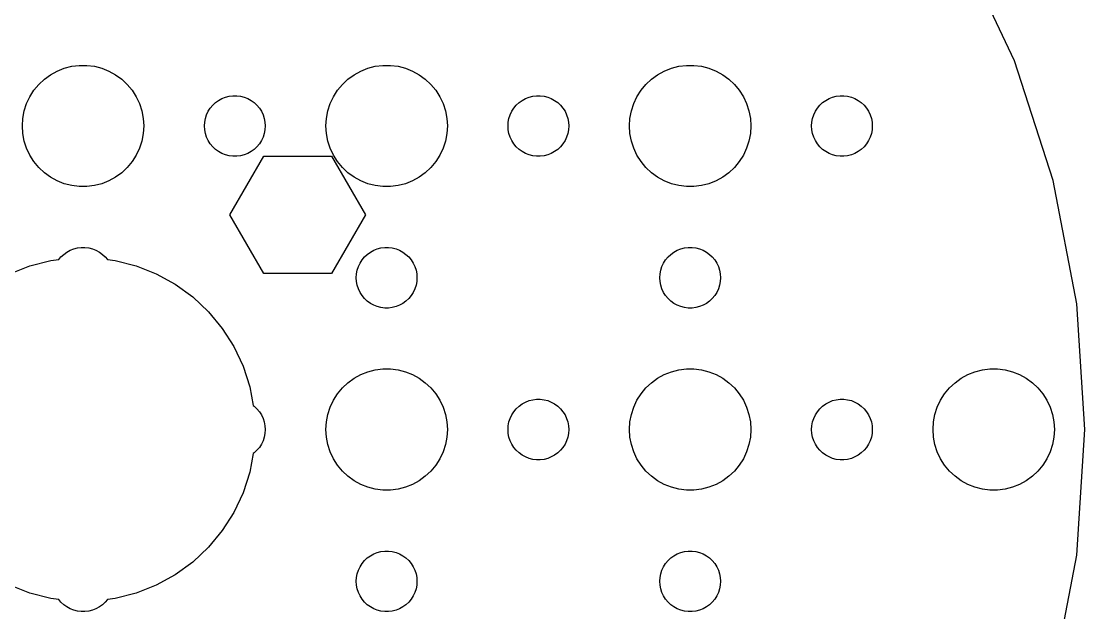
# Model space of a CAD drawing. Header units: metres. Extents: x -52 to 52, y -49 to 489.
# Drawn here: x -3.1 to 49.5, y 100.9 to 130.2 of the extents above; entities that cross this region are included whole.
import ezdxf

# ---------------------------------------------------------------- set-up
doc = ezdxf.new("R2010")
doc.units = ezdxf.units.M

msp = doc.modelspace()

# ---------------------------------------------------------------- linework, layer by layer
for p, q in [((46.0209, 128.221), (43.3743, 133.845)), ((-1.60747, 127.533), (-1.27733, 127.714)), ((-1.27733, 127.714), (-0.927048, 127.853)), ((-0.927048, 127.853), (-0.562134, 127.947)), ((-0.562134, 127.947), (-0.18837, 127.994)), ((-0.18837, 127.994), (0.18837, 127.994)), ((0.18837, 127.994), (0.562134, 127.947)), ((0.562134, 127.947), (0.927048, 127.853)), ((0.927048, 127.853), (1.27733, 127.714)), ((1.27733, 127.714), (1.60747, 127.533)), ((13.3925, 127.533), (13.7227, 127.714)), ((13.7227, 127.714), (14.0729, 127.853)), ((14.0729, 127.853), (14.4379, 127.947)), ((14.4379, 127.947), (14.8116, 127.994)), ((14.8116, 127.994), (15.1884, 127.994)), ((15.1884, 127.994), (15.5621, 127.947)), ((15.5621, 127.947), (15.927, 127.853)), ((15.927, 127.853), (16.2773, 127.714)), ((16.2773, 127.714), (16.6075, 127.533)), ((28.3925, 127.533), (28.7227, 127.714)), ((28.7227, 127.714), (29.0729, 127.853)), ((29.0729, 127.853), (29.4379, 127.947)), ((29.4379, 127.947), (29.8116, 127.994)), ((29.8116, 127.994), (30.1884, 127.994)), ((30.1884, 127.994), (30.5621, 127.947)), ((30.5621, 127.947), (30.927, 127.853)), ((30.927, 127.853), (31.2773, 127.714)), ((31.2773, 127.714), (31.6075, 127.533)), ((47.9417, 122.309), (46.0209, 128.221)), ((-2.1869, 127.054), (-1.91226, 127.312)), ((-1.91226, 127.312), (-1.60747, 127.533)), ((1.60747, 127.533), (1.91226, 127.312)), ((1.91226, 127.312), (2.1869, 127.054)), ((12.8131, 127.054), (13.0877, 127.312)), ((13.0877, 127.312), (13.3925, 127.533)), ((16.6075, 127.533), (16.9123, 127.312)), ((16.9123, 127.312), (17.1869, 127.054)), ((27.8131, 127.054), (28.0877, 127.312)), ((28.0877, 127.312), (28.3925, 127.533)), ((31.6075, 127.533), (31.9123, 127.312)), ((31.9123, 127.312), (32.1869, 127.054)), ((-2.62891, 126.445), (-2.42705, 126.763)), ((-2.42705, 126.763), (-2.1869, 127.054)), ((2.1869, 127.054), (2.42705, 126.763)), ((2.42705, 126.763), (2.62891, 126.445)), ((12.3711, 126.445), (12.5729, 126.763)), ((12.5729, 126.763), (12.8131, 127.054)), ((17.1869, 127.054), (17.427, 126.763)), ((17.427, 126.763), (17.6289, 126.445)), ((27.3711, 126.445), (27.5729, 126.763)), ((27.5729, 126.763), (27.8131, 127.054)), ((32.1869, 127.054), (32.427, 126.763)), ((32.427, 126.763), (32.6289, 126.445)), ((-2.78932, 126.104), (-2.62891, 126.445)), ((2.62891, 126.445), (2.78932, 126.104)), ((6.40654, 126.027), (6.54385, 126.156)), ((6.54385, 126.156), (6.69626, 126.266)), ((6.69626, 126.266), (6.86133, 126.357)), ((6.86133, 126.357), (7.03647, 126.427)), ((7.03647, 126.427), (7.21892, 126.473)), ((7.21892, 126.473), (7.40581, 126.497)), ((7.40581, 126.497), (7.59418, 126.497)), ((7.59418, 126.497), (7.78107, 126.473)), ((7.78107, 126.473), (7.96352, 126.427)), ((7.96352, 126.427), (8.13866, 126.357)), ((8.13866, 126.357), (8.30373, 126.266)), ((8.30373, 126.266), (8.45613, 126.156)), ((8.45613, 126.156), (8.59344, 126.027)), ((12.2107, 126.104), (12.3711, 126.445)), ((17.6289, 126.445), (17.7893, 126.104)), ((21.4065, 126.027), (21.5439, 126.156)), ((21.5439, 126.156), (21.6963, 126.266)), ((21.6963, 126.266), (21.8613, 126.357)), ((21.8613, 126.357), (22.0365, 126.427)), ((22.0365, 126.427), (22.2189, 126.473)), ((22.2189, 126.473), (22.4058, 126.497)), ((22.4058, 126.497), (22.5942, 126.497)), ((22.5942, 126.497), (22.7811, 126.473)), ((22.7811, 126.473), (22.9635, 126.427)), ((22.9635, 126.427), (23.1387, 126.357)), ((23.1387, 126.357), (23.3037, 126.266)), ((23.3037, 126.266), (23.4561, 126.156)), ((23.4561, 126.156), (23.5934, 126.027)), ((27.2107, 126.104), (27.3711, 126.445)), ((32.6289, 126.445), (32.7893, 126.104)), ((36.4065, 126.027), (36.5439, 126.156)), ((36.5439, 126.156), (36.6963, 126.266)), ((36.6963, 126.266), (36.8613, 126.357)), ((36.8613, 126.357), (37.0365, 126.427)), ((37.0365, 126.427), (37.2189, 126.473)), ((37.2189, 126.473), (37.4058, 126.497)), ((37.4058, 126.497), (37.5942, 126.497)), ((37.5942, 126.497), (37.7811, 126.473)), ((37.7811, 126.473), (37.9635, 126.427)), ((37.9635, 126.427), (38.1387, 126.357)), ((38.1387, 126.357), (38.3037, 126.266)), ((38.3037, 126.266), (38.4561, 126.156)), ((38.4561, 126.156), (38.5934, 126.027)), ((-2.97633, 125.376), (-2.90575, 125.746)), ((-2.90575, 125.746), (-2.78932, 126.104)), ((2.78932, 126.104), (2.90575, 125.746)), ((2.90575, 125.746), (2.97633, 125.376)), ((6.10533, 125.552), (6.18553, 125.723)), ((6.18553, 125.723), (6.28647, 125.882)), ((6.28647, 125.882), (6.40654, 126.027)), ((8.59344, 126.027), (8.71352, 125.882)), ((8.71352, 125.882), (8.81445, 125.723)), ((8.81445, 125.723), (8.89465, 125.552)), ((12.0237, 125.376), (12.0942, 125.746)), ((12.0942, 125.746), (12.2107, 126.104)), ((17.7893, 126.104), (17.9057, 125.746)), ((17.9057, 125.746), (17.9763, 125.376)), ((21.1053, 125.552), (21.1855, 125.723)), ((21.1855, 125.723), (21.2865, 125.882)), ((21.2865, 125.882), (21.4065, 126.027)), ((23.5934, 126.027), (23.7135, 125.882)), ((23.7135, 125.882), (23.8145, 125.723)), ((23.8145, 125.723), (23.8947, 125.552)), ((27.0237, 125.376), (27.0942, 125.746)), ((27.0942, 125.746), (27.2107, 126.104)), ((32.7893, 126.104), (32.9057, 125.746)), ((32.9057, 125.746), (32.9763, 125.376)), ((36.1053, 125.552), (36.1855, 125.723)), ((36.1855, 125.723), (36.2865, 125.882)), ((36.2865, 125.882), (36.4065, 126.027)), ((38.5934, 126.027), (38.7135, 125.882)), ((38.7135, 125.882), (38.8145, 125.723)), ((38.8145, 125.723), (38.8947, 125.552)), ((-3, 125), (-2.97633, 125.376)), ((2.97633, 125.376), (3, 125)), ((6, 125), (6.01183, 125.188)), ((6.01183, 125.188), (6.04712, 125.373)), ((6.04712, 125.373), (6.10533, 125.552)), ((8.89465, 125.552), (8.95287, 125.373)), ((8.95287, 125.373), (8.98816, 125.188)), ((8.98816, 125.188), (9, 125)), ((12, 125), (12.0237, 125.376)), ((17.9763, 125.376), (18, 125)), ((21, 125), (21.0118, 125.188)), ((21.0118, 125.188), (21.0471, 125.373)), ((21.0471, 125.373), (21.1053, 125.552)), ((23.8947, 125.552), (23.9529, 125.373)), ((23.9529, 125.373), (23.9882, 125.188)), ((23.9882, 125.188), (24, 125)), ((27, 125), (27.0237, 125.376)), ((32.9763, 125.376), (33, 125)), ((36, 125), (36.0118, 125.188)), ((36.0118, 125.188), (36.0471, 125.373)), ((36.0471, 125.373), (36.1053, 125.552)), ((38.8947, 125.552), (38.9529, 125.373)), ((38.9529, 125.373), (38.9882, 125.188)), ((38.9882, 125.188), (39, 125)), ((-2.97633, 124.624), (-3, 125)), ((-2.90575, 124.254), (-2.97633, 124.624)), ((2.97633, 124.624), (2.90575, 124.254)), ((3, 125), (2.97633, 124.624)), ((6.01183, 124.812), (6, 125)), ((6.04712, 124.627), (6.01183, 124.812)), ((6.10533, 124.448), (6.04712, 124.627)), ((8.95287, 124.627), (8.89465, 124.448)), ((8.98816, 124.812), (8.95287, 124.627)), ((9, 125), (8.98816, 124.812)), ((12.0237, 124.624), (12, 125)), ((12.0942, 124.254), (12.0237, 124.624)), ((17.9763, 124.624), (17.9057, 124.254)), ((18, 125), (17.9763, 124.624)), ((21.0118, 124.812), (21, 125)), ((21.0471, 124.627), (21.0118, 124.812)), ((21.1053, 124.448), (21.0471, 124.627)), ((23.9529, 124.627), (23.8947, 124.448)), ((23.9882, 124.812), (23.9529, 124.627)), ((24, 125), (23.9882, 124.812)), ((27.0237, 124.624), (27, 125)), ((27.0942, 124.254), (27.0237, 124.624)), ((32.9763, 124.624), (32.9057, 124.254)), ((33, 125), (32.9763, 124.624)), ((36.0118, 124.812), (36, 125)), ((36.0471, 124.627), (36.0118, 124.812)), ((36.1053, 124.448), (36.0471, 124.627)), ((38.9529, 124.627), (38.8947, 124.448)), ((38.9882, 124.812), (38.9529, 124.627)), ((39, 125), (38.9882, 124.812)), ((-2.78932, 123.896), (-2.90575, 124.254)), ((2.90575, 124.254), (2.78932, 123.896)), ((6.18553, 124.277), (6.10533, 124.448)), ((6.28647, 124.118), (6.18553, 124.277)), ((6.40654, 123.973), (6.28647, 124.118)), ((8.71352, 124.118), (8.59344, 123.973)), ((8.81445, 124.277), (8.71352, 124.118)), ((8.89465, 124.448), (8.81445, 124.277)), ((12.2107, 123.896), (12.0942, 124.254)), ((17.9057, 124.254), (17.7893, 123.896)), ((21.1855, 124.277), (21.1053, 124.448)), ((21.2865, 124.118), (21.1855, 124.277)), ((21.4065, 123.973), (21.2865, 124.118)), ((23.7135, 124.118), (23.5934, 123.973)), ((23.8145, 124.277), (23.7135, 124.118)), ((23.8947, 124.448), (23.8145, 124.277)), ((27.2107, 123.896), (27.0942, 124.254)), ((32.9057, 124.254), (32.7893, 123.896)), ((36.1855, 124.277), (36.1053, 124.448)), ((36.2865, 124.118), (36.1855, 124.277)), ((36.4065, 123.973), (36.2865, 124.118)), ((38.7135, 124.118), (38.5934, 123.973)), ((38.8145, 124.277), (38.7135, 124.118)), ((38.8947, 124.448), (38.8145, 124.277)), ((-2.62891, 123.555), (-2.78932, 123.896)), ((-2.42705, 123.237), (-2.62891, 123.555)), ((2.62891, 123.555), (2.42705, 123.237)), ((2.78932, 123.896), (2.62891, 123.555)), ((6.54385, 123.844), (6.40654, 123.973)), ((6.69626, 123.734), (6.54385, 123.844)), ((6.86133, 123.643), (6.69626, 123.734)), ((7.03647, 123.573), (6.86133, 123.643)), ((7.21892, 123.527), (7.03647, 123.573)), ((7.40581, 123.503), (7.21892, 123.527)), ((7.26039, 120.607), (8.93369, 123.505)), ((7.59418, 123.503), (7.40581, 123.503)), ((7.78107, 123.527), (7.59418, 123.503)), ((7.96352, 123.573), (7.78107, 123.527)), ((8.13866, 123.643), (7.96352, 123.573)), ((8.30373, 123.734), (8.13866, 123.643)), ((8.45613, 123.844), (8.30373, 123.734)), ((8.59344, 123.973), (8.45613, 123.844)), ((8.93369, 123.505), (12.2803, 123.505)), ((12.3711, 123.555), (12.2107, 123.896)), ((12.2803, 123.505), (13.9536, 120.607)), ((12.5729, 123.237), (12.3711, 123.555)), ((17.6289, 123.555), (17.427, 123.237)), ((17.7893, 123.896), (17.6289, 123.555)), ((21.5439, 123.844), (21.4065, 123.973)), ((21.6963, 123.734), (21.5439, 123.844)), ((21.8613, 123.643), (21.6963, 123.734)), ((22.0365, 123.573), (21.8613, 123.643)), ((22.2189, 123.527), (22.0365, 123.573)), ((22.4058, 123.503), (22.2189, 123.527)), ((22.5942, 123.503), (22.4058, 123.503)), ((22.7811, 123.527), (22.5942, 123.503)), ((22.9635, 123.573), (22.7811, 123.527)), ((23.1387, 123.643), (22.9635, 123.573)), ((23.3037, 123.734), (23.1387, 123.643)), ((23.4561, 123.844), (23.3037, 123.734)), ((23.5934, 123.973), (23.4561, 123.844)), ((27.3711, 123.555), (27.2107, 123.896)), ((27.5729, 123.237), (27.3711, 123.555)), ((32.6289, 123.555), (32.427, 123.237)), ((32.7893, 123.896), (32.6289, 123.555)), ((36.5439, 123.844), (36.4065, 123.973)), ((36.6963, 123.734), (36.5439, 123.844)), ((36.8613, 123.643), (36.6963, 123.734)), ((37.0365, 123.573), (36.8613, 123.643)), ((37.2189, 123.527), (37.0365, 123.573)), ((37.4058, 123.503), (37.2189, 123.527)), ((37.5942, 123.503), (37.4058, 123.503)), ((37.7811, 123.527), (37.5942, 123.503)), ((37.9635, 123.573), (37.7811, 123.527)), ((38.1387, 123.643), (37.9635, 123.573)), ((38.3037, 123.734), (38.1387, 123.643)), ((38.4561, 123.844), (38.3037, 123.734)), ((38.5934, 123.973), (38.4561, 123.844)), ((-2.1869, 122.946), (-2.42705, 123.237)), ((2.42705, 123.237), (2.1869, 122.946)), ((12.8131, 122.946), (12.5729, 123.237)), ((17.427, 123.237), (17.1869, 122.946)), ((27.8131, 122.946), (27.5729, 123.237)), ((32.427, 123.237), (32.1869, 122.946)), ((-1.91226, 122.688), (-2.1869, 122.946)), ((-1.60747, 122.467), (-1.91226, 122.688)), ((-1.27733, 122.286), (-1.60747, 122.467)), ((1.60747, 122.467), (1.27733, 122.286)), ((1.91226, 122.688), (1.60747, 122.467)), ((2.1869, 122.946), (1.91226, 122.688)), ((13.0877, 122.688), (12.8131, 122.946)), ((13.3925, 122.467), (13.0877, 122.688)), ((13.7227, 122.286), (13.3925, 122.467)), ((16.6075, 122.467), (16.2773, 122.286)), ((16.9123, 122.688), (16.6075, 122.467)), ((17.1869, 122.946), (16.9123, 122.688)), ((28.0877, 122.688), (27.8131, 122.946)), ((28.3925, 122.467), (28.0877, 122.688)), ((28.7227, 122.286), (28.3925, 122.467)), ((31.6075, 122.467), (31.2773, 122.286)), ((31.9123, 122.688), (31.6075, 122.467)), ((32.1869, 122.946), (31.9123, 122.688)), ((-0.927048, 122.147), (-1.27733, 122.286)), ((-0.562134, 122.053), (-0.927048, 122.147)), ((-0.18837, 122.006), (-0.562134, 122.053)), ((0.18837, 122.006), (-0.18837, 122.006)), ((0.562134, 122.053), (0.18837, 122.006)), ((0.927048, 122.147), (0.562134, 122.053)), ((1.27733, 122.286), (0.927048, 122.147)), ((14.0729, 122.147), (13.7227, 122.286)), ((14.4379, 122.053), (14.0729, 122.147)), ((14.8116, 122.006), (14.4379, 122.053)), ((15.1884, 122.006), (14.8116, 122.006)), ((15.5621, 122.053), (15.1884, 122.006)), ((15.927, 122.147), (15.5621, 122.053)), ((16.2773, 122.286), (15.927, 122.147)), ((29.0729, 122.147), (28.7227, 122.286)), ((29.4379, 122.053), (29.0729, 122.147)), ((29.8116, 122.006), (29.4379, 122.053)), ((30.1884, 122.006), (29.8116, 122.006)), ((30.5621, 122.053), (30.1884, 122.006)), ((30.927, 122.147), (30.5621, 122.053)), ((31.2773, 122.286), (30.927, 122.147)), ((49.1064, 116.204), (47.9417, 122.309)), ((8.9337, 117.709), (7.26039, 120.607)), ((13.9536, 120.607), (12.2803, 117.709)), ((-0.956131, 118.656), (-0.803726, 118.766)), ((-0.803726, 118.766), (-0.638657, 118.857)), ((-0.638657, 118.857), (-0.463516, 118.927)), ((-0.463516, 118.927), (-0.281067, 118.973)), ((-0.281067, 118.973), (-0.094177, 118.997)), ((-0.094177, 118.997), (0.094177, 118.997)), ((0.094177, 118.997), (0.281067, 118.973)), ((0.281067, 118.973), (0.463516, 118.927)), ((0.463516, 118.927), (0.638657, 118.857)), ((0.638657, 118.857), (0.803726, 118.766)), ((0.803726, 118.766), (0.956131, 118.656)), ((14.0439, 118.656), (14.1963, 118.766)), ((14.1963, 118.766), (14.3613, 118.857)), ((14.3613, 118.857), (14.5365, 118.927)), ((14.5365, 118.927), (14.7189, 118.973)), ((14.7189, 118.973), (14.9058, 118.997)), ((14.9058, 118.997), (15.0942, 118.997)), ((15.0942, 118.997), (15.2811, 118.973)), ((15.2811, 118.973), (15.4635, 118.927)), ((15.4635, 118.927), (15.6387, 118.857)), ((15.6387, 118.857), (15.8037, 118.766)), ((15.8037, 118.766), (15.9561, 118.656)), ((29.0439, 118.656), (29.1963, 118.766)), ((29.1963, 118.766), (29.3613, 118.857)), ((29.3613, 118.857), (29.5365, 118.927)), ((29.5365, 118.927), (29.7189, 118.973)), ((29.7189, 118.973), (29.9058, 118.997)), ((29.9058, 118.997), (30.0942, 118.997)), ((30.0942, 118.997), (30.2811, 118.973)), ((30.2811, 118.973), (30.4635, 118.927)), ((30.4635, 118.927), (30.6387, 118.857)), ((30.6387, 118.857), (30.8037, 118.766)), ((30.8037, 118.766), (30.9561, 118.656)), ((-2.62663, 118.084), (-1.59273, 118.349)), ((-1.59273, 118.349), (-1.19904, 118.399)), ((-1.19904, 118.399), (-1.09344, 118.527)), ((-1.09344, 118.527), (-0.956131, 118.656)), ((0.956131, 118.656), (1.09344, 118.527)), ((1.09344, 118.527), (1.19904, 118.399)), ((1.19904, 118.399), (1.59273, 118.349)), ((1.59273, 118.349), (2.62663, 118.084)), ((13.6855, 118.223), (13.7865, 118.382)), ((13.7865, 118.382), (13.9065, 118.527)), ((13.9065, 118.527), (14.0439, 118.656)), ((15.9561, 118.656), (16.0934, 118.527)), ((16.0934, 118.527), (16.2135, 118.382)), ((16.2135, 118.382), (16.3145, 118.223)), ((28.6855, 118.223), (28.7865, 118.382)), ((28.7865, 118.382), (28.9065, 118.527)), ((28.9065, 118.527), (29.0439, 118.656)), ((30.9561, 118.656), (31.0934, 118.527)), ((31.0934, 118.527), (31.2135, 118.382)), ((31.2135, 118.382), (31.3145, 118.223)), ((-3.61911, 117.691), (-2.62663, 118.084)), ((2.62663, 118.084), (3.61911, 117.691)), ((13.5118, 117.688), (13.5471, 117.873)), ((13.5471, 117.873), (13.6053, 118.052)), ((13.6053, 118.052), (13.6855, 118.223)), ((16.3145, 118.223), (16.3947, 118.052)), ((16.3947, 118.052), (16.4529, 117.873)), ((16.4529, 117.873), (16.4882, 117.688)), ((28.5118, 117.688), (28.5471, 117.873)), ((28.5471, 117.873), (28.6053, 118.052)), ((28.6053, 118.052), (28.6855, 118.223)), ((31.3145, 118.223), (31.3947, 118.052)), ((31.3947, 118.052), (31.4529, 117.873)), ((31.4529, 117.873), (31.4882, 117.688)), ((3.61911, 117.691), (4.55452, 117.177)), ((12.2803, 117.709), (8.9337, 117.709)), ((13.5, 117.5), (13.5118, 117.688)), ((13.5118, 117.312), (13.5, 117.5)), ((13.5471, 117.127), (13.5118, 117.312)), ((16.4882, 117.312), (16.4529, 117.127)), ((16.4882, 117.688), (16.5, 117.5)), ((16.5, 117.5), (16.4882, 117.312)), ((28.5, 117.5), (28.5118, 117.688)), ((28.5118, 117.312), (28.5, 117.5)), ((28.5471, 117.127), (28.5118, 117.312)), ((31.4882, 117.312), (31.4529, 117.127)), ((31.4882, 117.688), (31.5, 117.5)), ((31.5, 117.5), (31.4882, 117.312)), ((4.55452, 117.177), (5.41809, 116.549)), ((13.6053, 116.948), (13.5471, 117.127)), ((13.6855, 116.777), (13.6053, 116.948)), ((13.7865, 116.618), (13.6855, 116.777)), ((16.3145, 116.777), (16.2135, 116.618)), ((16.3947, 116.948), (16.3145, 116.777)), ((16.4529, 117.127), (16.3947, 116.948)), ((28.6053, 116.948), (28.5471, 117.127)), ((28.6855, 116.777), (28.6053, 116.948)), ((28.7865, 116.618), (28.6855, 116.777)), ((31.3145, 116.777), (31.2135, 116.618)), ((31.3947, 116.948), (31.3145, 116.777)), ((31.4529, 117.127), (31.3947, 116.948)), ((5.41809, 116.549), (6.19623, 115.819)), ((13.9065, 116.473), (13.7865, 116.618)), ((14.0439, 116.344), (13.9065, 116.473)), ((14.1963, 116.234), (14.0439, 116.344)), ((14.3613, 116.143), (14.1963, 116.234)), ((14.5365, 116.073), (14.3613, 116.143)), ((15.6387, 116.143), (15.4635, 116.073)), ((15.8037, 116.234), (15.6387, 116.143)), ((15.9561, 116.344), (15.8037, 116.234)), ((16.0934, 116.473), (15.9561, 116.344)), ((16.2135, 116.618), (16.0934, 116.473)), ((28.9065, 116.473), (28.7865, 116.618)), ((29.0439, 116.344), (28.9065, 116.473)), ((29.1963, 116.234), (29.0439, 116.344)), ((29.3613, 116.143), (29.1963, 116.234)), ((29.5365, 116.073), (29.3613, 116.143)), ((30.6387, 116.143), (30.4635, 116.073)), ((30.8037, 116.234), (30.6387, 116.143)), ((30.9561, 116.344), (30.8037, 116.234)), ((31.0934, 116.473), (30.9561, 116.344)), ((31.2135, 116.618), (31.0934, 116.473)), ((49.4967, 110), (49.1064, 116.204)), ((6.19623, 115.819), (6.87663, 114.996)), ((14.7189, 116.027), (14.5365, 116.073)), ((14.9058, 116.003), (14.7189, 116.027)), ((15.0942, 116.003), (14.9058, 116.003)), ((15.2811, 116.027), (15.0942, 116.003)), ((15.4635, 116.073), (15.2811, 116.027)), ((29.7189, 116.027), (29.5365, 116.073)), ((29.9058, 116.003), (29.7189, 116.027)), ((30.0942, 116.003), (29.9058, 116.003)), ((30.2811, 116.027), (30.0942, 116.003)), ((30.4635, 116.073), (30.2811, 116.027)), ((6.87663, 114.996), (7.44859, 114.095)), ((7.44859, 114.095), (7.90309, 113.129)), ((7.90309, 113.129), (8.23296, 112.114)), ((14.4379, 112.947), (14.8116, 112.994)), ((14.8116, 112.994), (15.1884, 112.994)), ((15.1884, 112.994), (15.5621, 112.947)), ((29.4379, 112.947), (29.8116, 112.994)), ((29.8116, 112.994), (30.1884, 112.994)), ((30.1884, 112.994), (30.5621, 112.947)), ((44.4379, 112.947), (44.8116, 112.994)), ((44.8116, 112.994), (45.1884, 112.994)), ((45.1884, 112.994), (45.5621, 112.947)), ((13.0877, 112.312), (13.3925, 112.533)), ((13.3925, 112.533), (13.7227, 112.714)), ((13.7227, 112.714), (14.0729, 112.853)), ((14.0729, 112.853), (14.4379, 112.947)), ((15.5621, 112.947), (15.927, 112.853)), ((15.927, 112.853), (16.2773, 112.714)), ((16.2773, 112.714), (16.6075, 112.533)), ((16.6075, 112.533), (16.9123, 112.312)), ((28.0877, 112.312), (28.3925, 112.533)), ((28.3925, 112.533), (28.7227, 112.714)), ((28.7227, 112.714), (29.0729, 112.853)), ((29.0729, 112.853), (29.4379, 112.947)), ((30.5621, 112.947), (30.927, 112.853)), ((30.927, 112.853), (31.2773, 112.714)), ((31.2773, 112.714), (31.6075, 112.533)), ((31.6075, 112.533), (31.9123, 112.312)), ((43.0877, 112.312), (43.3925, 112.533)), ((43.3925, 112.533), (43.7227, 112.714)), ((43.7227, 112.714), (44.0729, 112.853)), ((44.0729, 112.853), (44.4379, 112.947)), ((45.5621, 112.947), (45.927, 112.853)), ((45.927, 112.853), (46.2773, 112.714)), ((46.2773, 112.714), (46.6075, 112.533)), ((46.6075, 112.533), (46.9123, 112.312)), ((8.23296, 112.114), (8.40921, 111.19)), ((12.5729, 111.763), (12.8131, 112.054)), ((12.8131, 112.054), (13.0877, 112.312)), ((16.9123, 112.312), (17.1869, 112.054)), ((17.1869, 112.054), (17.427, 111.763)), ((27.5729, 111.763), (27.8131, 112.054)), ((27.8131, 112.054), (28.0877, 112.312)), ((31.9123, 112.312), (32.1869, 112.054)), ((32.1869, 112.054), (32.427, 111.763)), ((42.5729, 111.763), (42.8131, 112.054)), ((42.8131, 112.054), (43.0877, 112.312)), ((46.9123, 112.312), (47.1869, 112.054)), ((47.1869, 112.054), (47.427, 111.763)), ((12.2107, 111.104), (12.3711, 111.445)), ((12.3711, 111.445), (12.5729, 111.763)), ((17.427, 111.763), (17.6289, 111.445)), ((17.6289, 111.445), (17.7893, 111.104)), ((21.8613, 111.357), (22.0365, 111.427)), ((22.0365, 111.427), (22.2189, 111.473)), ((22.2189, 111.473), (22.4058, 111.497)), ((22.4058, 111.497), (22.5942, 111.497)), ((22.5942, 111.497), (22.7811, 111.473)), ((22.7811, 111.473), (22.9635, 111.427)), ((22.9635, 111.427), (23.1387, 111.357)), ((27.2107, 111.104), (27.3711, 111.445)), ((27.3711, 111.445), (27.5729, 111.763)), ((32.427, 111.763), (32.6289, 111.445)), ((32.6289, 111.445), (32.7893, 111.104)), ((36.8613, 111.357), (37.0365, 111.427)), ((37.0365, 111.427), (37.2189, 111.473)), ((37.2189, 111.473), (37.4058, 111.497)), ((37.4058, 111.497), (37.5942, 111.497)), ((37.5942, 111.497), (37.7811, 111.473)), ((37.7811, 111.473), (37.9635, 111.427)), ((37.9635, 111.427), (38.1387, 111.357)), ((42.2107, 111.104), (42.3711, 111.445)), ((42.3711, 111.445), (42.5729, 111.763)), ((47.427, 111.763), (47.6289, 111.445)), ((47.6289, 111.445), (47.7893, 111.104)), ((8.40921, 111.19), (8.45613, 111.156)), ((8.45613, 111.156), (8.59344, 111.027)), ((8.59344, 111.027), (8.71352, 110.882)), ((8.71352, 110.882), (8.81445, 110.723)), ((12.0942, 110.746), (12.2107, 111.104)), ((17.7893, 111.104), (17.9057, 110.746)), ((21.1855, 110.723), (21.2865, 110.882)), ((21.2865, 110.882), (21.4065, 111.027)), ((21.4065, 111.027), (21.5439, 111.156)), ((21.5439, 111.156), (21.6963, 111.266)), ((21.6963, 111.266), (21.8613, 111.357)), ((23.1387, 111.357), (23.3037, 111.266)), ((23.3037, 111.266), (23.4561, 111.156)), ((23.4561, 111.156), (23.5934, 111.027)), ((23.5934, 111.027), (23.7135, 110.882)), ((23.7135, 110.882), (23.8145, 110.723)), ((27.0942, 110.746), (27.2107, 111.104)), ((32.7893, 111.104), (32.9057, 110.746)), ((36.1855, 110.723), (36.2865, 110.882)), ((36.2865, 110.882), (36.4065, 111.027)), ((36.4065, 111.027), (36.5439, 111.156)), ((36.5439, 111.156), (36.6963, 111.266)), ((36.6963, 111.266), (36.8613, 111.357)), ((38.1387, 111.357), (38.3037, 111.266)), ((38.3037, 111.266), (38.4561, 111.156)), ((38.4561, 111.156), (38.5934, 111.027)), ((38.5934, 111.027), (38.7135, 110.882)), ((38.7135, 110.882), (38.8145, 110.723)), ((42.0942, 110.746), (42.2107, 111.104)), ((47.7893, 111.104), (47.9057, 110.746)), ((8.81445, 110.723), (8.89465, 110.552)), ((8.89465, 110.552), (8.95287, 110.373)), ((8.95287, 110.373), (8.98816, 110.188)), ((12, 110), (12.0237, 110.376)), ((12.0237, 110.376), (12.0942, 110.746)), ((17.9057, 110.746), (17.9763, 110.376)), ((17.9763, 110.376), (18, 110)), ((21.0118, 110.188), (21.0471, 110.373)), ((21.0471, 110.373), (21.1053, 110.552)), ((21.1053, 110.552), (21.1855, 110.723)), ((23.8145, 110.723), (23.8947, 110.552)), ((23.8947, 110.552), (23.9529, 110.373)), ((23.9529, 110.373), (23.9882, 110.188)), ((27, 110), (27.0237, 110.376)), ((27.0237, 110.376), (27.0942, 110.746)), ((32.9057, 110.746), (32.9763, 110.376)), ((32.9763, 110.376), (33, 110)), ((36.0118, 110.188), (36.0471, 110.373)), ((36.0471, 110.373), (36.1053, 110.552)), ((36.1053, 110.552), (36.1855, 110.723)), ((38.8145, 110.723), (38.8947, 110.552)), ((38.8947, 110.552), (38.9529, 110.373)), ((38.9529, 110.373), (38.9882, 110.188)), ((42, 110), (42.0237, 110.376)), ((42.0237, 110.376), (42.0942, 110.746)), ((47.9057, 110.746), (47.9763, 110.376)), ((47.9763, 110.376), (48, 110)), ((8.98816, 110.188), (9, 110)), ((9, 110), (8.98816, 109.812)), ((12.0237, 109.624), (12, 110)), ((18, 110), (17.9763, 109.624)), ((21, 110), (21.0118, 110.188)), ((21.0118, 109.812), (21, 110)), ((23.9882, 110.188), (24, 110)), ((24, 110), (23.9882, 109.812)), ((27.0237, 109.624), (27, 110)), ((33, 110), (32.9763, 109.624)), ((36, 110), (36.0118, 110.188)), ((36.0118, 109.812), (36, 110)), ((38.9882, 110.188), (39, 110)), ((39, 110), (38.9882, 109.812)), ((42.0237, 109.624), (42, 110)), ((48, 110), (47.9763, 109.624)), ((49.1064, 103.796), (49.4967, 110)), ((8.89465, 109.448), (8.81445, 109.277)), ((8.95287, 109.627), (8.89465, 109.448)), ((8.98816, 109.812), (8.95287, 109.627)), ((12.0942, 109.254), (12.0237, 109.624)), ((17.9763, 109.624), (17.9057, 109.254)), ((21.0471, 109.627), (21.0118, 109.812)), ((21.1053, 109.448), (21.0471, 109.627)), ((21.1855, 109.277), (21.1053, 109.448)), ((23.8947, 109.448), (23.8145, 109.277)), ((23.9529, 109.627), (23.8947, 109.448)), ((23.9882, 109.812), (23.9529, 109.627)), ((27.0942, 109.254), (27.0237, 109.624)), ((32.9763, 109.624), (32.9057, 109.254)), ((36.0471, 109.627), (36.0118, 109.812)), ((36.1053, 109.448), (36.0471, 109.627)), ((36.1855, 109.277), (36.1053, 109.448)), ((38.8947, 109.448), (38.8145, 109.277)), ((38.9529, 109.627), (38.8947, 109.448)), ((38.9882, 109.812), (38.9529, 109.627)), ((42.0942, 109.254), (42.0237, 109.624)), ((47.9763, 109.624), (47.9057, 109.254)), ((8.40921, 108.81), (8.23296, 107.886)), ((8.45613, 108.844), (8.40921, 108.81)), ((8.59344, 108.973), (8.45613, 108.844)), ((8.71352, 109.118), (8.59344, 108.973)), ((8.81445, 109.277), (8.71352, 109.118)), ((12.2107, 108.896), (12.0942, 109.254)), ((12.3711, 108.555), (12.2107, 108.896)), ((17.7893, 108.896), (17.6289, 108.555)), ((17.9057, 109.254), (17.7893, 108.896)), ((21.2865, 109.118), (21.1855, 109.277)), ((21.4065, 108.973), (21.2865, 109.118)), ((21.5439, 108.844), (21.4065, 108.973)), ((21.6963, 108.734), (21.5439, 108.844)), ((23.4561, 108.844), (23.3037, 108.734)), ((23.5934, 108.973), (23.4561, 108.844)), ((23.7135, 109.118), (23.5934, 108.973)), ((23.8145, 109.277), (23.7135, 109.118)), ((27.2107, 108.896), (27.0942, 109.254)), ((27.3711, 108.555), (27.2107, 108.896)), ((32.7893, 108.896), (32.6289, 108.555)), ((32.9057, 109.254), (32.7893, 108.896)), ((36.2865, 109.118), (36.1855, 109.277)), ((36.4065, 108.973), (36.2865, 109.118)), ((36.5439, 108.844), (36.4065, 108.973)), ((36.6963, 108.734), (36.5439, 108.844)), ((38.4561, 108.844), (38.3037, 108.734)), ((38.5934, 108.973), (38.4561, 108.844)), ((38.7135, 109.118), (38.5934, 108.973)), ((38.8145, 109.277), (38.7135, 109.118)), ((42.2107, 108.896), (42.0942, 109.254)), ((42.3711, 108.555), (42.2107, 108.896)), ((47.7893, 108.896), (47.6289, 108.555)), ((47.9057, 109.254), (47.7893, 108.896)), ((12.5729, 108.237), (12.3711, 108.555)), ((17.6289, 108.555), (17.427, 108.237)), ((21.8613, 108.643), (21.6963, 108.734)), ((22.0365, 108.573), (21.8613, 108.643)), ((22.2189, 108.527), (22.0365, 108.573)), ((22.4058, 108.503), (22.2189, 108.527)), ((22.5942, 108.503), (22.4058, 108.503)), ((22.7811, 108.527), (22.5942, 108.503)), ((22.9635, 108.573), (22.7811, 108.527)), ((23.1387, 108.643), (22.9635, 108.573)), ((23.3037, 108.734), (23.1387, 108.643)), ((27.5729, 108.237), (27.3711, 108.555)), ((32.6289, 108.555), (32.427, 108.237)), ((36.8613, 108.643), (36.6963, 108.734)), ((37.0365, 108.573), (36.8613, 108.643)), ((37.2189, 108.527), (37.0365, 108.573)), ((37.4058, 108.503), (37.2189, 108.527)), ((37.5942, 108.503), (37.4058, 108.503)), ((37.7811, 108.527), (37.5942, 108.503)), ((37.9635, 108.573), (37.7811, 108.527)), ((38.1387, 108.643), (37.9635, 108.573)), ((38.3037, 108.734), (38.1387, 108.643)), ((42.5729, 108.237), (42.3711, 108.555)), ((47.6289, 108.555), (47.427, 108.237)), ((8.23296, 107.886), (7.90309, 106.871)), ((12.8131, 107.946), (12.5729, 108.237)), ((13.0877, 107.688), (12.8131, 107.946)), ((17.1869, 107.946), (16.9123, 107.688)), ((17.427, 108.237), (17.1869, 107.946)), ((27.8131, 107.946), (27.5729, 108.237)), ((28.0877, 107.688), (27.8131, 107.946)), ((32.1869, 107.946), (31.9123, 107.688)), ((32.427, 108.237), (32.1869, 107.946)), ((42.8131, 107.946), (42.5729, 108.237)), ((43.0877, 107.688), (42.8131, 107.946)), ((47.1869, 107.946), (46.9123, 107.688)), ((47.427, 108.237), (47.1869, 107.946)), ((13.3925, 107.467), (13.0877, 107.688)), ((13.7227, 107.286), (13.3925, 107.467)), ((14.0729, 107.147), (13.7227, 107.286)), ((16.2773, 107.286), (15.927, 107.147)), ((16.6075, 107.467), (16.2773, 107.286)), ((16.9123, 107.688), (16.6075, 107.467)), ((28.3925, 107.467), (28.0877, 107.688)), ((28.7227, 107.286), (28.3925, 107.467)), ((29.0729, 107.147), (28.7227, 107.286)), ((31.2773, 107.286), (30.927, 107.147)), ((31.6075, 107.467), (31.2773, 107.286)), ((31.9123, 107.688), (31.6075, 107.467)), ((43.3925, 107.467), (43.0877, 107.688)), ((43.7227, 107.286), (43.3925, 107.467)), ((44.0729, 107.147), (43.7227, 107.286)), ((46.2773, 107.286), (45.927, 107.147)), ((46.6075, 107.467), (46.2773, 107.286)), ((46.9123, 107.688), (46.6075, 107.467)), ((7.90309, 106.871), (7.44859, 105.905)), ((14.4379, 107.053), (14.0729, 107.147)), ((14.8116, 107.006), (14.4379, 107.053)), ((15.1884, 107.006), (14.8116, 107.006)), ((15.5621, 107.053), (15.1884, 107.006)), ((15.927, 107.147), (15.5621, 107.053)), ((29.4379, 107.053), (29.0729, 107.147)), ((29.8116, 107.006), (29.4379, 107.053)), ((30.1884, 107.006), (29.8116, 107.006)), ((30.5621, 107.053), (30.1884, 107.006)), ((30.927, 107.147), (30.5621, 107.053)), ((44.4379, 107.053), (44.0729, 107.147)), ((44.8116, 107.006), (44.4379, 107.053)), ((45.1884, 107.006), (44.8116, 107.006)), ((45.5621, 107.053), (45.1884, 107.006)), ((45.927, 107.147), (45.5621, 107.053)), ((7.44859, 105.905), (6.87663, 105.004)), ((6.87663, 105.004), (6.19623, 104.181)), ((6.19623, 104.181), (5.41809, 103.451)), ((13.7865, 103.382), (13.9065, 103.527)), ((13.9065, 103.527), (14.0439, 103.656)), ((14.0439, 103.656), (14.1963, 103.766)), ((14.1963, 103.766), (14.3613, 103.857)), ((14.3613, 103.857), (14.5365, 103.927)), ((14.5365, 103.927), (14.7189, 103.973)), ((14.7189, 103.973), (14.9058, 103.997)), ((14.9058, 103.997), (15.0942, 103.997)), ((15.0942, 103.997), (15.2811, 103.973)), ((15.2811, 103.973), (15.4635, 103.927)), ((15.4635, 103.927), (15.6387, 103.857)), ((15.6387, 103.857), (15.8037, 103.766)), ((15.8037, 103.766), (15.9561, 103.656)), ((15.9561, 103.656), (16.0934, 103.527)), ((16.0934, 103.527), (16.2135, 103.382)), ((28.7865, 103.382), (28.9065, 103.527)), ((28.9065, 103.527), (29.0439, 103.656)), ((29.0439, 103.656), (29.1963, 103.766)), ((29.1963, 103.766), (29.3613, 103.857)), ((29.3613, 103.857), (29.5365, 103.927)), ((29.5365, 103.927), (29.7189, 103.973)), ((29.7189, 103.973), (29.9058, 103.997)), ((29.9058, 103.997), (30.0942, 103.997)), ((30.0942, 103.997), (30.2811, 103.973)), ((30.2811, 103.973), (30.4635, 103.927)), ((30.4635, 103.927), (30.6387, 103.857)), ((30.6387, 103.857), (30.8037, 103.766)), ((30.8037, 103.766), (30.9561, 103.656)), ((30.9561, 103.656), (31.0934, 103.527)), ((31.0934, 103.527), (31.2135, 103.382)), ((47.9417, 97.6907), (49.1064, 103.796)), ((5.41809, 103.451), (4.55452, 102.823)), ((13.5471, 102.873), (13.6053, 103.052)), ((13.6053, 103.052), (13.6855, 103.223)), ((13.6855, 103.223), (13.7865, 103.382)), ((16.2135, 103.382), (16.3145, 103.223)), ((16.3145, 103.223), (16.3947, 103.052)), ((16.3947, 103.052), (16.4529, 102.873)), ((28.5471, 102.873), (28.6053, 103.052)), ((28.6053, 103.052), (28.6855, 103.223)), ((28.6855, 103.223), (28.7865, 103.382)), ((31.2135, 103.382), (31.3145, 103.223)), ((31.3145, 103.223), (31.3947, 103.052)), ((31.3947, 103.052), (31.4529, 102.873)), ((4.55452, 102.823), (3.61911, 102.309)), ((13.5, 102.5), (13.5118, 102.688)), ((13.5118, 102.312), (13.5, 102.5)), ((13.5118, 102.688), (13.5471, 102.873)), ((16.4529, 102.873), (16.4882, 102.688)), ((16.4882, 102.688), (16.5, 102.5)), ((16.5, 102.5), (16.4882, 102.312)), ((28.5, 102.5), (28.5118, 102.688)), ((28.5118, 102.312), (28.5, 102.5)), ((28.5118, 102.688), (28.5471, 102.873)), ((31.4529, 102.873), (31.4882, 102.688)), ((31.4882, 102.688), (31.5, 102.5)), ((31.5, 102.5), (31.4882, 102.312)), ((-2.62663, 101.916), (-3.61911, 102.309)), ((3.61911, 102.309), (2.62663, 101.916)), ((13.5471, 102.127), (13.5118, 102.312)), ((13.6053, 101.948), (13.5471, 102.127)), ((16.4529, 102.127), (16.3947, 101.948)), ((16.4882, 102.312), (16.4529, 102.127)), ((28.5471, 102.127), (28.5118, 102.312)), ((28.6053, 101.948), (28.5471, 102.127)), ((31.4529, 102.127), (31.3947, 101.948)), ((31.4882, 102.312), (31.4529, 102.127)), ((-1.59273, 101.651), (-2.62663, 101.916)), ((-1.19904, 101.601), (-1.59273, 101.651)), ((-1.09344, 101.473), (-1.19904, 101.601)), ((-0.956131, 101.344), (-1.09344, 101.473)), ((1.09344, 101.473), (0.956131, 101.344)), ((1.19904, 101.601), (1.09344, 101.473)), ((1.59273, 101.651), (1.19904, 101.601)), ((2.62663, 101.916), (1.59273, 101.651)), ((13.6855, 101.777), (13.6053, 101.948)), ((13.7865, 101.618), (13.6855, 101.777)), ((13.9065, 101.473), (13.7865, 101.618)), ((14.0439, 101.344), (13.9065, 101.473)), ((16.0934, 101.473), (15.9561, 101.344)), ((16.2135, 101.618), (16.0934, 101.473)), ((16.3145, 101.777), (16.2135, 101.618)), ((16.3947, 101.948), (16.3145, 101.777)), ((28.6855, 101.777), (28.6053, 101.948)), ((28.7865, 101.618), (28.6855, 101.777)), ((28.9065, 101.473), (28.7865, 101.618)), ((29.0439, 101.344), (28.9065, 101.473)), ((31.0934, 101.473), (30.9561, 101.344)), ((31.2135, 101.618), (31.0934, 101.473)), ((31.3145, 101.777), (31.2135, 101.618)), ((31.3947, 101.948), (31.3145, 101.777)), ((-0.803726, 101.234), (-0.956131, 101.344)), ((-0.638657, 101.143), (-0.803726, 101.234)), ((-0.463516, 101.073), (-0.638657, 101.143)), ((-0.281067, 101.027), (-0.463516, 101.073)), ((-0.094177, 101.003), (-0.281067, 101.027)), ((0.094177, 101.003), (-0.094177, 101.003)), ((0.281067, 101.027), (0.094177, 101.003)), ((0.463516, 101.073), (0.281067, 101.027)), ((0.638657, 101.143), (0.463516, 101.073)), ((0.803726, 101.234), (0.638657, 101.143)), ((0.956131, 101.344), (0.803726, 101.234)), ((14.1963, 101.234), (14.0439, 101.344)), ((14.3613, 101.143), (14.1963, 101.234)), ((14.5365, 101.073), (14.3613, 101.143)), ((14.7189, 101.027), (14.5365, 101.073)), ((14.9058, 101.003), (14.7189, 101.027)), ((15.0942, 101.003), (14.9058, 101.003)), ((15.2811, 101.027), (15.0942, 101.003)), ((15.4635, 101.073), (15.2811, 101.027)), ((15.6387, 101.143), (15.4635, 101.073)), ((15.8037, 101.234), (15.6387, 101.143)), ((15.9561, 101.344), (15.8037, 101.234)), ((29.1963, 101.234), (29.0439, 101.344)), ((29.3613, 101.143), (29.1963, 101.234)), ((29.5365, 101.073), (29.3613, 101.143)), ((29.7189, 101.027), (29.5365, 101.073)), ((29.9058, 101.003), (29.7189, 101.027)), ((30.0942, 101.003), (29.9058, 101.003)), ((30.2811, 101.027), (30.0942, 101.003)), ((30.4635, 101.073), (30.2811, 101.027)), ((30.6387, 101.143), (30.4635, 101.073)), ((30.8037, 101.234), (30.6387, 101.143)), ((30.9561, 101.344), (30.8037, 101.234))]:
    msp.add_line(p, q)

doc.saveas('drawing.dxf')
